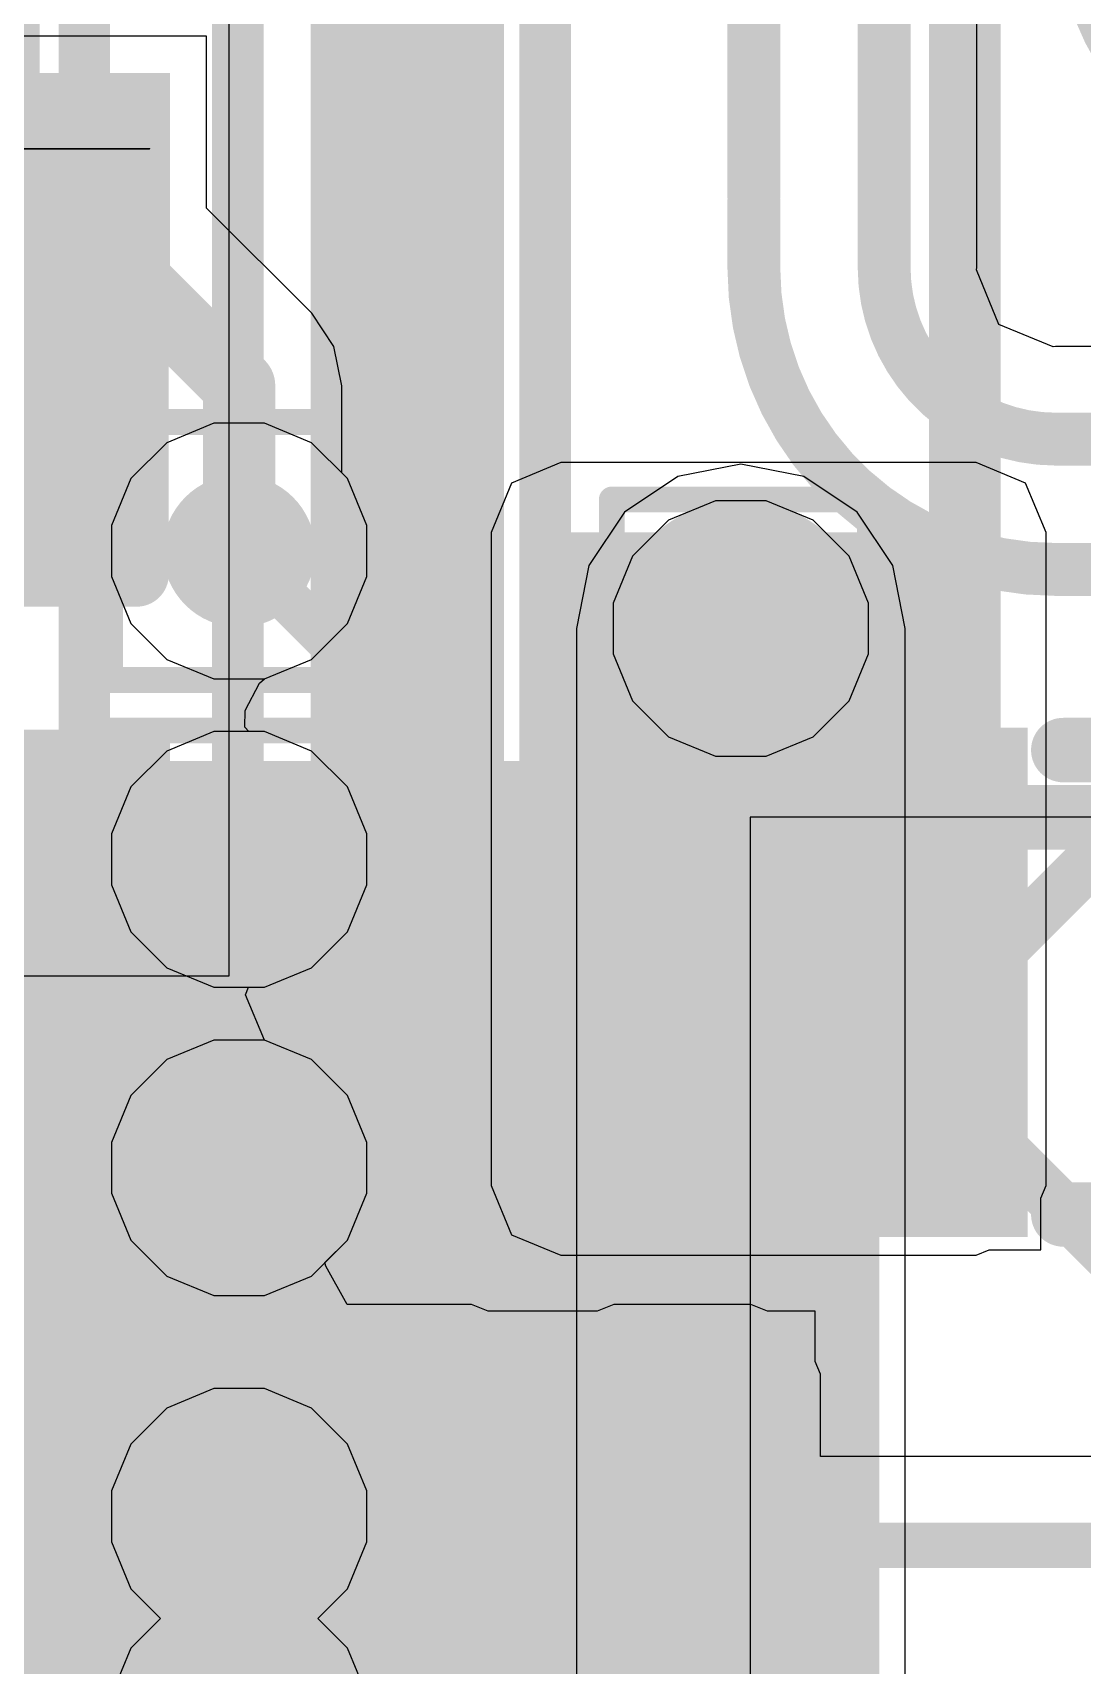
# Model space of a CAD drawing. Header units: inches. Extents: x -6 to 284, y -12 to 154.
# Drawn here: x 28.741 to 30.808, y -2.757 to 0.458 of the extents above; entities that cross this region are included whole.
import ezdxf

# ---------------------------------------------------------------- set-up
doc = ezdxf.new("R2010")
doc.units = ezdxf.units.IN
for name, color, linetype in [('Bottom Layer', 5, 'Continuous'), ('Bottom Overlay', 54, 'Continuous'), ('Bottom Paste', 16, 'Continuous'), ('Bottom Solder', 6, 'Continuous'), ('Drill Drawing', 1, 'Continuous'), ('GND-1', 16, 'Continuous'), ('GND-2', 90, 'Continuous'), ('GND-3', 216, 'Continuous'), ('GND-4', 54, 'Continuous'), ('PWR-1', 156, 'Continuous'), ('PWR-2', 130, 'Continuous'), ('Signal L1', 76, 'Continuous'), ('Signal L2', 6, 'Continuous'), ('Top Layer', 1, 'Continuous'), ('Top Overlay', 2, 'Continuous'), ('Top Paste', 8, 'Continuous'), ('Top Solder', 216, 'Continuous'), ('Via Holes', 16, 'Continuous')]:
    doc.layers.add(name, color=color, linetype=linetype)

# ---------------------------------------------------------------- blocks, each defined once
blk = doc.blocks.new('R___0201_9')
at = {"layer": 'Top Layer'}
for points in [[(-0.41, 0.185), (-0.14, 0.185), (-0.14, -0.185), (-0.41, -0.185)], [(0.14, 0.185), (0.41, 0.185), (0.41, -0.185), (0.14, -0.185)]]:
    blk.add_hatch(color=1, dxfattribs=at).paths.add_polyline_path(points)
at = {"layer": 'Top Paste'}
for points in [[(-0.41, 0.185), (-0.14, 0.185), (-0.14, -0.185), (-0.41, -0.185)], [(0.14, 0.185), (0.41, 0.185), (0.41, -0.185), (0.14, -0.185)]]:
    blk.add_hatch(color=8, dxfattribs=at).paths.add_polyline_path(points)
at = {"layer": 'Top Solder'}
for points in [[(-0.465, 0.24), (-0.085, 0.24), (-0.085, -0.24), (-0.465, -0.24)], [(0.085, 0.24), (0.465, 0.24), (0.465, -0.24), (0.085, -0.24)]]:
    blk.add_hatch(color=216, dxfattribs=at).paths.add_polyline_path(points)
blk = doc.blocks.new('R___0201_10')
at = {"layer": 'Top Layer'}
for points in [[(-0.41, 0.185), (-0.14, 0.185), (-0.14, -0.185), (-0.41, -0.185)], [(0.14, 0.185), (0.41, 0.185), (0.41, -0.185), (0.14, -0.185)]]:
    blk.add_hatch(color=1, dxfattribs=at).paths.add_polyline_path(points)
at = {"layer": 'Top Paste'}
for points in [[(-0.41, 0.185), (-0.14, 0.185), (-0.14, -0.185), (-0.41, -0.185)], [(0.14, 0.185), (0.41, 0.185), (0.41, -0.185), (0.14, -0.185)]]:
    blk.add_hatch(color=8, dxfattribs=at).paths.add_polyline_path(points)
at = {"layer": 'Top Solder'}
for points in [[(-0.465, 0.24), (-0.085, 0.24), (-0.085, -0.24), (-0.465, -0.24)], [(0.085, 0.24), (0.465, 0.24), (0.465, -0.24), (0.085, -0.24)]]:
    blk.add_hatch(color=216, dxfattribs=at).paths.add_polyline_path(points)
blk = doc.blocks.new('R___0201_24')
at = {"layer": 'Top Layer'}
for points in [[(-0.41, 0.185), (-0.14, 0.185), (-0.14, -0.185), (-0.41, -0.185)], [(0.14, 0.185), (0.41, 0.185), (0.41, -0.185), (0.14, -0.185)]]:
    blk.add_hatch(color=1, dxfattribs=at).paths.add_polyline_path(points)
at = {"layer": 'Top Paste'}
for points in [[(-0.41, 0.185), (-0.14, 0.185), (-0.14, -0.185), (-0.41, -0.185)], [(0.14, 0.185), (0.41, 0.185), (0.41, -0.185), (0.14, -0.185)]]:
    blk.add_hatch(color=8, dxfattribs=at).paths.add_polyline_path(points)
at = {"layer": 'Top Solder'}
for points in [[(-0.465, 0.24), (-0.085, 0.24), (-0.085, -0.24), (-0.465, -0.24)], [(0.085, 0.24), (0.465, 0.24), (0.465, -0.24), (0.085, -0.24)]]:
    blk.add_hatch(color=216, dxfattribs=at).paths.add_polyline_path(points)
blk = doc.blocks.new('R___0201_25')
at = {"layer": 'Top Layer'}
for points in [[(-0.41, 0.185), (-0.14, 0.185), (-0.14, -0.185), (-0.41, -0.185)], [(0.14, 0.185), (0.41, 0.185), (0.41, -0.185), (0.14, -0.185)]]:
    blk.add_hatch(color=1, dxfattribs=at).paths.add_polyline_path(points)
at = {"layer": 'Top Paste'}
for points in [[(-0.41, 0.185), (-0.14, 0.185), (-0.14, -0.185), (-0.41, -0.185)], [(0.14, 0.185), (0.41, 0.185), (0.41, -0.185), (0.14, -0.185)]]:
    blk.add_hatch(color=8, dxfattribs=at).paths.add_polyline_path(points)
at = {"layer": 'Top Solder'}
for points in [[(-0.465, 0.24), (-0.085, 0.24), (-0.085, -0.24), (-0.465, -0.24)], [(0.085, 0.24), (0.465, 0.24), (0.465, -0.24), (0.085, -0.24)]]:
    blk.add_hatch(color=216, dxfattribs=at).paths.add_polyline_path(points)
blk = doc.blocks.new('R___0201_26')
at = {"layer": 'Top Layer'}
for points in [[(-0.41, 0.185), (-0.14, 0.185), (-0.14, -0.185), (-0.41, -0.185)], [(0.14, 0.185), (0.41, 0.185), (0.41, -0.185), (0.14, -0.185)]]:
    blk.add_hatch(color=1, dxfattribs=at).paths.add_polyline_path(points)
at = {"layer": 'Top Paste'}
for points in [[(-0.41, 0.185), (-0.14, 0.185), (-0.14, -0.185), (-0.41, -0.185)], [(0.14, 0.185), (0.41, 0.185), (0.41, -0.185), (0.14, -0.185)]]:
    blk.add_hatch(color=8, dxfattribs=at).paths.add_polyline_path(points)
at = {"layer": 'Top Solder'}
for points in [[(-0.465, 0.24), (-0.085, 0.24), (-0.085, -0.24), (-0.465, -0.24)], [(0.085, 0.24), (0.465, 0.24), (0.465, -0.24), (0.085, -0.24)]]:
    blk.add_hatch(color=216, dxfattribs=at).paths.add_polyline_path(points)
blk = doc.blocks.new('R___0201_27')
at = {"layer": 'Top Layer'}
for points in [[(-0.41, 0.185), (-0.14, 0.185), (-0.14, -0.185), (-0.41, -0.185)], [(0.14, 0.185), (0.41, 0.185), (0.41, -0.185), (0.14, -0.185)]]:
    blk.add_hatch(color=1, dxfattribs=at).paths.add_polyline_path(points)
at = {"layer": 'Top Paste'}
for points in [[(-0.41, 0.185), (-0.14, 0.185), (-0.14, -0.185), (-0.41, -0.185)], [(0.14, 0.185), (0.41, 0.185), (0.41, -0.185), (0.14, -0.185)]]:
    blk.add_hatch(color=8, dxfattribs=at).paths.add_polyline_path(points)
at = {"layer": 'Top Solder'}
for points in [[(-0.465, 0.24), (-0.085, 0.24), (-0.085, -0.24), (-0.465, -0.24)], [(0.085, 0.24), (0.465, 0.24), (0.465, -0.24), (0.085, -0.24)]]:
    blk.add_hatch(color=216, dxfattribs=at).paths.add_polyline_path(points)
blk = doc.blocks.new('R___0201_28')
at = {"layer": 'Top Layer'}
for points in [[(-0.41, 0.185), (-0.14, 0.185), (-0.14, -0.185), (-0.41, -0.185)], [(0.14, 0.185), (0.41, 0.185), (0.41, -0.185), (0.14, -0.185)]]:
    blk.add_hatch(color=1, dxfattribs=at).paths.add_polyline_path(points)
at = {"layer": 'Top Paste'}
for points in [[(-0.41, 0.185), (-0.14, 0.185), (-0.14, -0.185), (-0.41, -0.185)], [(0.14, 0.185), (0.41, 0.185), (0.41, -0.185), (0.14, -0.185)]]:
    blk.add_hatch(color=8, dxfattribs=at).paths.add_polyline_path(points)
at = {"layer": 'Top Solder'}
for points in [[(-0.465, 0.24), (-0.085, 0.24), (-0.085, -0.24), (-0.465, -0.24)], [(0.085, 0.24), (0.465, 0.24), (0.465, -0.24), (0.085, -0.24)]]:
    blk.add_hatch(color=216, dxfattribs=at).paths.add_polyline_path(points)
blk = doc.blocks.new('IND_0603__1608_M_______54')
at = {"layer": 'Top Layer'}
for points in [[(-1, 0.4), (-0.4, 0.4), (-0.4, -0.4), (-1, -0.4)], [(0.4, 0.4), (1, 0.4), (1, -0.4), (0.4, -0.4)]]:
    blk.add_hatch(color=1, dxfattribs=at).paths.add_polyline_path(points)
at = {"layer": 'Top Paste'}
for points in [[(-1, 0.4), (-0.4, 0.4), (-0.4, -0.4), (-1, -0.4)], [(0.4, 0.4), (1, 0.4), (1, -0.4), (0.4, -0.4)]]:
    blk.add_hatch(color=8, dxfattribs=at).paths.add_polyline_path(points)
at = {"layer": 'Top Solder'}
for points in [[(-1.1016, 0.5016), (-0.2984, 0.5016), (-0.2984, -0.5016), (-1.1016, -0.5016)], [(0.2984, 0.5016), (1.1016, 0.5016), (1.1016, -0.5016), (0.2984, -0.5016)]]:
    blk.add_hatch(color=216, dxfattribs=at).paths.add_polyline_path(points)
at = {"layer": 'Top Overlay'}
for points in [[(0.2286, 0.4572, 0.127, 0.127, 0), (-0.2032, 0.4572, 0.127, 0.127, 0)], [(0.2286, -0.4572, 0.127, 0.127, 0), (-0.2032, -0.4572, 0.127, 0.127, 0)]]:
    blk.add_lwpolyline(points, format="xyseb", dxfattribs=at)
for points in [[(-0.235, 0.4572, 0.0635, 0.0635, 1), (-0.1715, 0.4572, 0.0635, 0.0635, 1)], [(0.1968, 0.4572, 0.0635, 0.0635, 1), (0.2603, 0.4572, 0.0635, 0.0635, 1)], [(-0.235, -0.4572, 0.0635, 0.0635, 1), (-0.1715, -0.4572, 0.0635, 0.0635, 1)], [(0.1968, -0.4572, 0.0635, 0.0635, 1), (0.2603, -0.4572, 0.0635, 0.0635, 1)]]:
    blk.add_lwpolyline(points, format="xyseb", close=True, dxfattribs=at)
blk = doc.blocks.new('R___0402_B_231')
at = {"layer": 'Bottom Layer'}
for points in [[(-0.2413, 0.3175), (-0.2413, -0.3175), (-0.6985, -0.3175), (-0.6985, 0.3175)], [(0.6985, 0.3175), (0.6985, -0.3175), (0.2413, -0.3175), (0.2413, 0.3175)]]:
    blk.add_hatch(color=5, dxfattribs=at).paths.add_polyline_path(points)
at = {"layer": 'Bottom Paste'}
for points in [[(-0.2413, 0.3175), (-0.2413, -0.3175), (-0.6985, -0.3175), (-0.6985, 0.3175)], [(0.6985, 0.3175), (0.6985, -0.3175), (0.2413, -0.3175), (0.2413, 0.3175)]]:
    blk.add_hatch(color=16, dxfattribs=at).paths.add_polyline_path(points)
at = {"layer": 'Bottom Solder'}
for points in [[(-0.1863, 0.3725), (-0.1863, -0.3725), (-0.7535, -0.3725), (-0.7535, 0.3725)], [(0.7535, 0.3725), (0.7535, -0.3725), (0.1863, -0.3725), (0.1863, 0.3725)]]:
    blk.add_hatch(color=6, dxfattribs=at).paths.add_polyline_path(points)
at = {"layer": 'Bottom Overlay'}
for points in [[(-0.7874, 0.4064, 0.127, 0.127, 0), (0.7874, 0.4064, 0.127, 0.127, 0)], [(-0.7874, -0.4064, 0.127, 0.127, 0), (-0.7874, 0.4064, 0.127, 0.127, 0)], [(0.7874, -0.4064, 0.127, 0.127, 0), (0.7874, 0.4064, 0.127, 0.127, 0)], [(-0.8128, 0.4318, 0.00323, 0.00323, 0), (0.8128, 0.4318, 0.00323, 0.00323, 0)], [(-0.7874, -0.4064, 0.127, 0.127, 0), (0.7874, -0.4064, 0.127, 0.127, 0)]]:
    blk.add_lwpolyline(points, format="xyseb", dxfattribs=at)
for points in [[(-0.8191, 0.4064, 0.0635, 0.0635, 1), (-0.7556, 0.4064, 0.0635, 0.0635, 1)], [(-0.8191, 0.4064, 0.0635, 0.0635, 1), (-0.7556, 0.4064, 0.0635, 0.0635, 1)], [(0.7557, 0.4064, 0.0635, 0.0635, 1), (0.8192, 0.4064, 0.0635, 0.0635, 1)], [(0.7557, 0.4064, 0.0635, 0.0635, 1), (0.8192, 0.4064, 0.0635, 0.0635, 1)], [(-0.8136, 0.4318, 0.00161, 0.00161, 1), (-0.812, 0.4318, 0.00161, 0.00161, 1)], [(0.812, 0.4318, 0.00161, 0.00161, 1), (0.8136, 0.4318, 0.00161, 0.00161, 1)], [(-0.8191, -0.4064, 0.0635, 0.0635, 1), (-0.7556, -0.4064, 0.0635, 0.0635, 1)], [(-0.8191, -0.4064, 0.0635, 0.0635, 1), (-0.7556, -0.4064, 0.0635, 0.0635, 1)], [(0.7557, -0.4064, 0.0635, 0.0635, 1), (0.8192, -0.4064, 0.0635, 0.0635, 1)], [(0.7557, -0.4064, 0.0635, 0.0635, 1), (0.8192, -0.4064, 0.0635, 0.0635, 1)]]:
    blk.add_lwpolyline(points, format="xyseb", close=True, dxfattribs=at)
blk = doc.blocks.new('SWPA3015S2R2MT_B_239')
at = {"layer": 'Bottom Layer'}
blk.add_hatch(color=5, dxfattribs=at).paths.add_polyline_path([(0.4, 1.66), (1.9, 1.66), (1.9, -1.66), (0.4, -1.66)])
at = {"layer": 'Bottom Paste'}
blk.add_hatch(color=16, dxfattribs=at).paths.add_polyline_path([(0.4, 1.66), (1.9, 1.66), (1.9, -1.66), (0.4, -1.66)])
at = {"layer": 'Bottom Solder'}
blk.add_hatch(color=6, dxfattribs=at).paths.add_polyline_path([(0.2984, 1.7616), (2.0016, 1.7616), (2.0016, -1.7616), (0.2984, -1.7616)])
at = {"layer": 'Bottom Overlay'}
for points in [[(1.6256, -1.4986, 0.127, 0.127, 0), (1.6256, -1.651, 0.127, 0.127, 0)], [(1.6256, -1.651, 0.127, 0.127, 0), (-1.6256, -1.651, 0.127, 0.127, 0)]]:
    blk.add_lwpolyline(points, format="xyseb", dxfattribs=at)
for points in [[(1.5939, -1.4986, 0.0635, 0.0635, 1), (1.6574, -1.4986, 0.0635, 0.0635, 1)], [(1.5939, -1.651, 0.0635, 0.0635, 1), (1.6574, -1.651, 0.0635, 0.0635, 1)], [(1.5939, -1.651, 0.0635, 0.0635, 1), (1.6574, -1.651, 0.0635, 0.0635, 1)]]:
    blk.add_lwpolyline(points, format="xyseb", close=True, dxfattribs=at)

msp = doc.modelspace()

# ---------------------------------------------------------------- hatches: boundary and pattern name
at = {"layer": 'Bottom Layer'}
h = msp.add_hatch(color=5, dxfattribs=at)
edge = h.paths.add_edge_path()
edge.add_arc((30.1357, -0.7151), 0.15, 0, 360)
msp.add_hatch(color=5, dxfattribs=at).paths.add_polyline_path([(27.2313, -4.4856), (30.1787, -4.4856), (30.1787, -2.6692), (27.2313, -2.6692)])
at = {"layer": 'Bottom Solder'}
h = msp.add_hatch(color=6, dxfattribs=at)
edge = h.paths.add_edge_path()
edge.add_arc((30.1357, -0.7151), 0.2516, 0, 360)
at = {"layer": 'GND-1'}
h = msp.add_hatch(color=16, dxfattribs=at)
edge = h.paths.add_edge_path()
edge.add_arc((29.1478, -0.5627), 0.15, 0, 360)
h = msp.add_hatch(color=16, dxfattribs=at)
edge = h.paths.add_edge_path()
edge.add_arc((30.1357, -0.7151), 0.15, 0, 360)
h = msp.add_hatch(color=16, dxfattribs=at)
edge = h.paths.add_edge_path()
edge.add_arc((29.1478, -1.1699), 0.15, 0, 360)
h = msp.add_hatch(color=16, dxfattribs=at)
edge = h.paths.add_edge_path()
edge.add_arc((29.1478, -1.7771), 0.15, 0, 360)
h = msp.add_hatch(color=16, dxfattribs=at)
edge = h.paths.add_edge_path()
edge.add_arc((29.1478, -2.4636), 0.15, 0, 360)
h = msp.add_hatch(color=16, dxfattribs=at)
edge = h.paths.add_edge_path()
edge.add_arc((29.1478, -2.8652), 0.15, 0, 360)
at = {"layer": 'GND-2'}
h = msp.add_hatch(color=90, dxfattribs=at)
edge = h.paths.add_edge_path()
edge.add_arc((30.1357, -0.7151), 0.15, 0, 360)
at = {"layer": 'GND-3'}
h = msp.add_hatch(color=216, dxfattribs=at)
edge = h.paths.add_edge_path()
edge.add_arc((30.1357, -0.7151), 0.15, 0, 360)
at = {"layer": 'GND-4'}
h = msp.add_hatch(color=54, dxfattribs=at)
edge = h.paths.add_edge_path()
edge.add_arc((30.1357, -0.7151), 0.15, 0, 360)
at = {"layer": 'PWR-1'}
h = msp.add_hatch(color=156, dxfattribs=at)
edge = h.paths.add_edge_path()
edge.add_arc((30.1357, -0.7151), 0.15, 0, 360)
at = {"layer": 'PWR-2'}
h = msp.add_hatch(color=130, dxfattribs=at)
edge = h.paths.add_edge_path()
edge.add_arc((30.1357, -0.7151), 0.15, 0, 360)
at = {"layer": 'Signal L1'}
h = msp.add_hatch(color=76, dxfattribs=at)
edge = h.paths.add_edge_path()
edge.add_arc((29.1478, -0.5627), 0.15, 0, 360)
h = msp.add_hatch(color=76, dxfattribs=at)
edge = h.paths.add_edge_path()
edge.add_arc((30.1357, -0.7151), 0.15, 0, 360)
h = msp.add_hatch(color=76, dxfattribs=at)
edge = h.paths.add_edge_path()
edge.add_arc((29.1478, -1.1699), 0.15, 0, 360)
h = msp.add_hatch(color=76, dxfattribs=at)
edge = h.paths.add_edge_path()
edge.add_arc((29.1478, -1.7771), 0.15, 0, 360)
h = msp.add_hatch(color=76, dxfattribs=at)
edge = h.paths.add_edge_path()
edge.add_arc((29.1478, -2.4636), 0.15, 0, 360)
h = msp.add_hatch(color=76, dxfattribs=at)
edge = h.paths.add_edge_path()
edge.add_arc((29.1478, -2.8652), 0.15, 0, 360)
at = {"layer": 'Signal L2'}
h = msp.add_hatch(color=6, dxfattribs=at)
edge = h.paths.add_edge_path()
edge.add_arc((30.1357, -0.7151), 0.15, 0, 360)
at = {"layer": 'Top Layer'}
h = msp.add_hatch(color=1, dxfattribs=at)
edge = h.paths.add_edge_path()
edge.add_arc((29.1478, -0.5627), 0.15, 0, 360)
for points in [[(29.7813, -1.8118), (30.5992, -1.8118), (30.5992, -0.526), (29.7813, -0.526)], [(29.6053, -2.1835), (29.3353, -2.1835), (29.3353, -2.565), (29.6053, -2.565)], [(30.1553, -2.1835), (29.8853, -2.1835), (29.8853, -2.565), (30.1553, -2.565)], [(28.6867, -2.5682), (28.9567, -2.5682), (28.9567, -2.1866), (28.6867, -2.1866)]]:
    msp.add_hatch(color=1, dxfattribs=at).paths.add_polyline_path(points)
h = msp.add_hatch(color=1, dxfattribs=at)
edge = h.paths.add_edge_path()
edge.add_arc((30.1357, -0.7151), 0.15, 0, 360)
h = msp.add_hatch(color=1, dxfattribs=at)
edge = h.paths.add_edge_path()
edge.add_arc((29.1478, -1.1699), 0.15, 0, 360)
h = msp.add_hatch(color=1, dxfattribs=at)
edge = h.paths.add_edge_path()
edge.add_arc((29.1478, -1.7771), 0.15, 0, 360)
h = msp.add_hatch(color=1, dxfattribs=at)
edge = h.paths.add_edge_path()
edge.add_arc((29.1478, -2.4636), 0.15, 0, 360)
h = msp.add_hatch(color=1, dxfattribs=at)
edge = h.paths.add_edge_path()
edge.add_arc((29.1478, -2.8652), 0.15, 0, 360)
at = {"layer": 'Top Solder'}
h = msp.add_hatch(color=216, dxfattribs=at)
edge = h.paths.add_edge_path()
edge.add_arc((30.1357, -0.7151), 0.2516, 0, 360)
at = {"layer": 'Via Holes'}
h = msp.add_hatch(color=7, dxfattribs=at)
edge = h.paths.add_edge_path()
edge.add_arc((29.1478, -0.5627), 0.075, 0, 360)
h = msp.add_hatch(color=7, dxfattribs=at)
edge = h.paths.add_edge_path()
edge.add_arc((30.1357, -0.7151), 0.075, 0, 360)
h = msp.add_hatch(color=7, dxfattribs=at)
edge = h.paths.add_edge_path()
edge.add_arc((29.1478, -1.1699), 0.075, 0, 360)
h = msp.add_hatch(color=7, dxfattribs=at)
edge = h.paths.add_edge_path()
edge.add_arc((29.1478, -1.7771), 0.075, 0, 360)
h = msp.add_hatch(color=7, dxfattribs=at)
edge = h.paths.add_edge_path()
edge.add_arc((29.1478, -2.4636), 0.075, 0, 360)

# ---------------------------------------------------------------- linework, layer by layer
at = {"layer": 'Bottom Layer'}
for p, q in [((30.6004, -0.0047), (30.6004, 3.9759)), ((29.1281, -1.3992), (29.1281, 1.0748)), ((30.5995, -0.0093), (30.6004, -0.0047)), ((30.6438, -0.1163), (30.5995, -0.0093)), ((30.7509, -0.1607), (30.6438, -0.1163)), ((30.7555, -0.1598), (30.7509, -0.1607)), ((32.5305, -0.1598), (30.7555, -0.1598)), ((30.1542, -1.0869), (30.1542, -4.6231)), ((30.9787, -1.0869), (30.1542, -1.0869)), ((24.3647, -1.3992), (29.1281, -1.3992))]:
    msp.add_line(p, q, dxfattribs=at)
for points in [[(30.1613, 0.1353, 0.1041, 0.1041, 0), (30.1613, 4.0291, 0.1041, 0.1041, 0)], [(30.4179, -0.0047, 0.1041, 0.1041, 0), (30.4179, 4.0291, 0.1041, 0.1041, 0)], [(29.4789, -2.6877, 0.381, 0.381, 0), (29.4789, 3.0612, 0.381, 0.381, 0)], [(28.6283, -0.2024, 0.254, 0.254, 0), (28.6283, 0.8347, 0.254, 0.254, 0)], [(31.3447, 0.2365, 0.254, 0.254, -0.414214), (30.8784, 0.7029, 0.254, 0.254, 0)], [(30.1613, -0.0047, 0.1041, 0.1041, 0), (30.1613, 0.1262, 0.1041, 0.1041, 0)], [(30.7555, -0.5989, 0.1041, 0.1041, -0.414214), (30.1613, -0.0047, 0.1041, 0.1041, 0)], [(30.7555, -0.3423, 0.1041, 0.1041, -0.414214), (30.4179, -0.0047, 0.1041, 0.1041, 0)], [(30.7555, -0.3423, 0.1041, 0.1041, 0), (32.6848, -0.3423, 0.1041, 0.1041, 0)], [(30.7555, -0.5989, 0.1041, 0.1041, 0), (32.6848, -0.5989, 0.1041, 0.1041, 0)], [(29.4287, -2.7379, 0.381, 0.381, 0), (29.4789, -2.6877, 0.381, 0.381, 0)]]:
    msp.add_lwpolyline(points, format="xyseb", dxfattribs=at)
for points in [[(30.1353, 0.1353, 0.0521, 0.0521, 1), (30.1873, 0.1353, 0.0521, 0.0521, 1)], [(30.1353, 0.1262, 0.0521, 0.0521, 1), (30.1873, 0.1262, 0.0521, 0.0521, 1)], [(30.1353, -0.0047, 0.0521, 0.0521, 1), (30.1873, -0.0047, 0.0521, 0.0521, 1)], [(30.1353, -0.0047, 0.0521, 0.0521, 1), (30.1873, -0.0047, 0.0521, 0.0521, 1)], [(30.3918, -0.0047, 0.0521, 0.0521, 1), (30.4439, -0.0047, 0.0521, 0.0521, 1)], [(30.3918, -0.0047, 0.0521, 0.0521, 1), (30.4439, -0.0047, 0.0521, 0.0521, 1)], [(28.5648, -0.2024, 0.127, 0.127, 1), (28.6918, -0.2024, 0.127, 0.127, 1)], [(30.7294, -0.3423, 0.0521, 0.0521, 1), (30.7815, -0.3423, 0.0521, 0.0521, 1)], [(30.7294, -0.3423, 0.0521, 0.0521, 1), (30.7815, -0.3423, 0.0521, 0.0521, 1)], [(30.7294, -0.5989, 0.0521, 0.0521, 1), (30.7815, -0.5989, 0.0521, 0.0521, 1)], [(30.7294, -0.5989, 0.0521, 0.0521, 1), (30.7815, -0.5989, 0.0521, 0.0521, 1)], [(29.3837, -2.6877, 0.1905, 0.1905, 1), (29.5742, -2.6877, 0.1905, 0.1905, 1)], [(29.3837, -2.6877, 0.1905, 0.1905, 1), (29.5742, -2.6877, 0.1905, 0.1905, 1)], [(29.3335, -2.7379, 0.1905, 0.1905, 1), (29.524, -2.7379, 0.1905, 0.1905, 1)]]:
    msp.add_lwpolyline(points, format="xyseb", close=True, dxfattribs=at)
at = {"layer": 'Drill Drawing'}
for points in [[(28.8938, -0.3087, 0.0508, 0.0508, 0), (29.4018, -0.3087, 0.0508, 0.0508, 0)], [(28.8938, -0.8167, 0.0508, 0.0508, 0), (28.8938, -0.3087, 0.0508, 0.0508, 0)], [(29.4018, -0.8167, 0.0508, 0.0508, 0), (29.4018, -0.3087, 0.0508, 0.0508, 0)], [(29.8817, -0.4611, 0.0508, 0.0508, 0), (30.3897, -0.4611, 0.0508, 0.0508, 0)], [(29.8817, -0.9691, 0.0508, 0.0508, 0), (29.8817, -0.4611, 0.0508, 0.0508, 0)], [(30.3897, -0.9691, 0.0508, 0.0508, 0), (30.3897, -0.4611, 0.0508, 0.0508, 0)], [(28.8938, -0.8167, 0.0508, 0.0508, 0), (29.4018, -0.8167, 0.0508, 0.0508, 0)], [(28.8938, -0.9159, 0.0508, 0.0508, 0), (29.4018, -0.9159, 0.0508, 0.0508, 0)], [(28.8938, -1.4239, 0.0508, 0.0508, 0), (28.8938, -0.9159, 0.0508, 0.0508, 0)], [(29.4018, -1.4239, 0.0508, 0.0508, 0), (29.4018, -0.9159, 0.0508, 0.0508, 0)], [(29.8817, -0.9691, 0.0508, 0.0508, 0), (30.3897, -0.9691, 0.0508, 0.0508, 0)], [(28.8938, -1.4239, 0.0508, 0.0508, 0), (29.4018, -1.4239, 0.0508, 0.0508, 0)], [(28.8938, -1.5231, 0.0508, 0.0508, 0), (29.4018, -1.5231, 0.0508, 0.0508, 0)], [(28.8938, -2.0311, 0.0508, 0.0508, 0), (28.8938, -1.5231, 0.0508, 0.0508, 0)], [(29.4018, -2.0311, 0.0508, 0.0508, 0), (29.4018, -1.5231, 0.0508, 0.0508, 0)], [(28.8938, -2.0311, 0.0508, 0.0508, 0), (29.4018, -2.0311, 0.0508, 0.0508, 0)], [(28.8938, -2.2096, 0.0508, 0.0508, 0), (29.4018, -2.2096, 0.0508, 0.0508, 0)], [(28.8938, -2.7176, 0.0508, 0.0508, 0), (28.8938, -2.2096, 0.0508, 0.0508, 0)], [(29.4018, -2.7176, 0.0508, 0.0508, 0), (29.4018, -2.2096, 0.0508, 0.0508, 0)], [(28.8938, -2.6112, 0.0508, 0.0508, 0), (29.4018, -2.6112, 0.0508, 0.0508, 0)], [(28.8938, -3.1192, 0.0508, 0.0508, 0), (28.8938, -2.6112, 0.0508, 0.0508, 0)], [(29.4018, -3.1192, 0.0508, 0.0508, 0), (29.4018, -2.6112, 0.0508, 0.0508, 0)], [(28.8938, -2.7176, 0.0508, 0.0508, 0), (29.4018, -2.7176, 0.0508, 0.0508, 0)]]:
    msp.add_lwpolyline(points, format="xyseb", dxfattribs=at)
for points in [[(28.8811, -0.3087, 0.0254, 0.0254, 1), (28.9065, -0.3087, 0.0254, 0.0254, 1)], [(28.8811, -0.3087, 0.0254, 0.0254, 1), (28.9065, -0.3087, 0.0254, 0.0254, 1)], [(29.3891, -0.3087, 0.0254, 0.0254, 1), (29.4145, -0.3087, 0.0254, 0.0254, 1)], [(29.3891, -0.3087, 0.0254, 0.0254, 1), (29.4145, -0.3087, 0.0254, 0.0254, 1)], [(29.869, -0.4611, 0.0254, 0.0254, 1), (29.8944, -0.4611, 0.0254, 0.0254, 1)], [(29.869, -0.4611, 0.0254, 0.0254, 1), (29.8944, -0.4611, 0.0254, 0.0254, 1)], [(30.377, -0.4611, 0.0254, 0.0254, 1), (30.4024, -0.4611, 0.0254, 0.0254, 1)], [(30.377, -0.4611, 0.0254, 0.0254, 1), (30.4024, -0.4611, 0.0254, 0.0254, 1)], [(28.8811, -0.8167, 0.0254, 0.0254, 1), (28.9065, -0.8167, 0.0254, 0.0254, 1)], [(28.8811, -0.8167, 0.0254, 0.0254, 1), (28.9065, -0.8167, 0.0254, 0.0254, 1)], [(29.3891, -0.8167, 0.0254, 0.0254, 1), (29.4145, -0.8167, 0.0254, 0.0254, 1)], [(29.3891, -0.8167, 0.0254, 0.0254, 1), (29.4145, -0.8167, 0.0254, 0.0254, 1)], [(28.8811, -0.9159, 0.0254, 0.0254, 1), (28.9065, -0.9159, 0.0254, 0.0254, 1)], [(28.8811, -0.9159, 0.0254, 0.0254, 1), (28.9065, -0.9159, 0.0254, 0.0254, 1)], [(29.3891, -0.9159, 0.0254, 0.0254, 1), (29.4145, -0.9159, 0.0254, 0.0254, 1)], [(29.3891, -0.9159, 0.0254, 0.0254, 1), (29.4145, -0.9159, 0.0254, 0.0254, 1)], [(29.869, -0.9691, 0.0254, 0.0254, 1), (29.8944, -0.9691, 0.0254, 0.0254, 1)], [(29.869, -0.9691, 0.0254, 0.0254, 1), (29.8944, -0.9691, 0.0254, 0.0254, 1)], [(30.377, -0.9691, 0.0254, 0.0254, 1), (30.4024, -0.9691, 0.0254, 0.0254, 1)], [(30.377, -0.9691, 0.0254, 0.0254, 1), (30.4024, -0.9691, 0.0254, 0.0254, 1)], [(28.8811, -1.4239, 0.0254, 0.0254, 1), (28.9065, -1.4239, 0.0254, 0.0254, 1)], [(28.8811, -1.4239, 0.0254, 0.0254, 1), (28.9065, -1.4239, 0.0254, 0.0254, 1)], [(29.3891, -1.4239, 0.0254, 0.0254, 1), (29.4145, -1.4239, 0.0254, 0.0254, 1)], [(29.3891, -1.4239, 0.0254, 0.0254, 1), (29.4145, -1.4239, 0.0254, 0.0254, 1)], [(28.8811, -1.5231, 0.0254, 0.0254, 1), (28.9065, -1.5231, 0.0254, 0.0254, 1)], [(28.8811, -1.5231, 0.0254, 0.0254, 1), (28.9065, -1.5231, 0.0254, 0.0254, 1)], [(29.3891, -1.5231, 0.0254, 0.0254, 1), (29.4145, -1.5231, 0.0254, 0.0254, 1)], [(29.3891, -1.5231, 0.0254, 0.0254, 1), (29.4145, -1.5231, 0.0254, 0.0254, 1)], [(28.8811, -2.0311, 0.0254, 0.0254, 1), (28.9065, -2.0311, 0.0254, 0.0254, 1)], [(28.8811, -2.0311, 0.0254, 0.0254, 1), (28.9065, -2.0311, 0.0254, 0.0254, 1)], [(29.3891, -2.0311, 0.0254, 0.0254, 1), (29.4145, -2.0311, 0.0254, 0.0254, 1)], [(29.3891, -2.0311, 0.0254, 0.0254, 1), (29.4145, -2.0311, 0.0254, 0.0254, 1)], [(28.8811, -2.2096, 0.0254, 0.0254, 1), (28.9065, -2.2096, 0.0254, 0.0254, 1)], [(28.8811, -2.2096, 0.0254, 0.0254, 1), (28.9065, -2.2096, 0.0254, 0.0254, 1)], [(29.3891, -2.2096, 0.0254, 0.0254, 1), (29.4145, -2.2096, 0.0254, 0.0254, 1)], [(29.3891, -2.2096, 0.0254, 0.0254, 1), (29.4145, -2.2096, 0.0254, 0.0254, 1)], [(28.8811, -2.6112, 0.0254, 0.0254, 1), (28.9065, -2.6112, 0.0254, 0.0254, 1)], [(28.8811, -2.6112, 0.0254, 0.0254, 1), (28.9065, -2.6112, 0.0254, 0.0254, 1)], [(29.3891, -2.6112, 0.0254, 0.0254, 1), (29.4145, -2.6112, 0.0254, 0.0254, 1)], [(29.3891, -2.6112, 0.0254, 0.0254, 1), (29.4145, -2.6112, 0.0254, 0.0254, 1)], [(28.8811, -2.7176, 0.0254, 0.0254, 1), (28.9065, -2.7176, 0.0254, 0.0254, 1)], [(28.8811, -2.7176, 0.0254, 0.0254, 1), (28.9065, -2.7176, 0.0254, 0.0254, 1)], [(29.3891, -2.7176, 0.0254, 0.0254, 1), (29.4145, -2.7176, 0.0254, 0.0254, 1)], [(29.3891, -2.7176, 0.0254, 0.0254, 1), (29.4145, -2.7176, 0.0254, 0.0254, 1)]]:
    msp.add_lwpolyline(points, format="xyseb", close=True, dxfattribs=at)
at = {"layer": 'GND-1'}
for p, q in [((29.0978, -0.3111), (29.0053, -0.3494)), ((29.1979, -0.3111), (29.0978, -0.3111)), ((29.2904, -0.3494), (29.1979, -0.3111)), ((29.0053, -0.3494), (28.9345, -0.4201)), ((29.3611, -0.4201), (29.2904, -0.3494)), ((28.9345, -0.4201), (28.8962, -0.5126)), ((29.3994, -0.5126), (29.3611, -0.4201)), ((30.0857, -0.4635), (29.9932, -0.5018)), ((30.1858, -0.4635), (30.0857, -0.4635)), ((30.2782, -0.5018), (30.1858, -0.4635)), ((28.8962, -0.5126), (28.8962, -0.6127)), ((29.3994, -0.6127), (29.3994, -0.5126)), ((29.9932, -0.5018), (29.9224, -0.5725)), ((30.349, -0.5725), (30.2782, -0.5018)), ((29.9224, -0.5725), (29.8841, -0.665)), ((30.3873, -0.665), (30.349, -0.5725)), ((28.8962, -0.6127), (28.9345, -0.7052)), ((29.3611, -0.7052), (29.3994, -0.6127)), ((29.8841, -0.665), (29.8841, -0.7651)), ((30.3873, -0.7651), (30.3873, -0.665)), ((28.9345, -0.7052), (29.0053, -0.776)), ((29.2904, -0.776), (29.3611, -0.7052)), ((29.8841, -0.7651), (29.9224, -0.8576)), ((30.349, -0.8576), (30.3873, -0.7651)), ((29.0053, -0.776), (29.0978, -0.8143)), ((29.1979, -0.8143), (29.2904, -0.776)), ((29.0978, -0.8143), (29.1979, -0.8143)), ((29.9224, -0.8576), (29.9932, -0.9284)), ((30.2782, -0.9284), (30.349, -0.8576)), ((29.0978, -0.9183), (29.0053, -0.9566)), ((29.1979, -0.9183), (29.0978, -0.9183)), ((29.2904, -0.9566), (29.1979, -0.9183)), ((29.9932, -0.9284), (30.0857, -0.9667)), ((30.1858, -0.9667), (30.2782, -0.9284)), ((29.0053, -0.9566), (28.9345, -1.0273)), ((29.3611, -1.0273), (29.2904, -0.9566)), ((30.0857, -0.9667), (30.1858, -0.9667)), ((28.9345, -1.0273), (28.8962, -1.1198)), ((29.3994, -1.1198), (29.3611, -1.0273)), ((28.8962, -1.1198), (28.8962, -1.2199)), ((29.3994, -1.2199), (29.3994, -1.1198)), ((28.8962, -1.2199), (28.9345, -1.3124)), ((29.3611, -1.3124), (29.3994, -1.2199)), ((28.9345, -1.3124), (29.0053, -1.3831)), ((29.2904, -1.3831), (29.3611, -1.3124)), ((29.0053, -1.3831), (29.0978, -1.4215)), ((29.1979, -1.4215), (29.2904, -1.3831)), ((29.0978, -1.4215), (29.1979, -1.4215)), ((29.0978, -1.5255), (29.0053, -1.5638)), ((29.1979, -1.5255), (29.0978, -1.5255)), ((29.2904, -1.5638), (29.1979, -1.5255)), ((29.0053, -1.5638), (28.9345, -1.6345)), ((29.3611, -1.6345), (29.2904, -1.5638)), ((28.9345, -1.6345), (28.8962, -1.727)), ((29.3994, -1.727), (29.3611, -1.6345)), ((28.8962, -1.727), (28.8962, -1.8271)), ((29.3994, -1.8271), (29.3994, -1.727)), ((28.8962, -1.8271), (28.9345, -1.9196)), ((29.3611, -1.9196), (29.3994, -1.8271)), ((28.9345, -1.9196), (29.0053, -1.9903)), ((29.2904, -1.9903), (29.3611, -1.9196)), ((29.0053, -1.9903), (29.0978, -2.0286)), ((29.1979, -2.0286), (29.2904, -1.9903)), ((29.0978, -2.0286), (29.1979, -2.0286)), ((29.0978, -2.212), (29.0053, -2.2503)), ((29.1979, -2.212), (29.0978, -2.212)), ((29.2904, -2.2503), (29.1979, -2.212)), ((29.0053, -2.2503), (28.9345, -2.3211)), ((29.3611, -2.3211), (29.2904, -2.2503)), ((28.9345, -2.3211), (28.8962, -2.4135)), ((29.3994, -2.4135), (29.3611, -2.3211)), ((28.8962, -2.4135), (28.8962, -2.5136)), ((29.3994, -2.5136), (29.3994, -2.4135)), ((28.8962, -2.5136), (28.9345, -2.6061)), ((29.3611, -2.6061), (29.3994, -2.5136)), ((28.9345, -2.6061), (28.9928, -2.6644)), ((29.3029, -2.6644), (29.3611, -2.6061)), ((28.9928, -2.6644), (28.9345, -2.7227)), ((29.3611, -2.7227), (29.3029, -2.6644)), ((28.9345, -2.7227), (28.8962, -2.8151)), ((29.3994, -2.8151), (29.3611, -2.7227))]:
    msp.add_line(p, q, dxfattribs=at)
at = {"layer": 'GND-2'}
for p, q in [((30.0857, -0.4635), (29.9932, -0.5018)), ((30.1858, -0.4635), (30.0857, -0.4635)), ((30.2782, -0.5018), (30.1858, -0.4635)), ((29.9932, -0.5018), (29.9224, -0.5725)), ((30.349, -0.5725), (30.2782, -0.5018)), ((29.9224, -0.5725), (29.8841, -0.665)), ((30.3873, -0.665), (30.349, -0.5725)), ((29.8841, -0.665), (29.8841, -0.7651)), ((30.3873, -0.7651), (30.3873, -0.665)), ((29.8841, -0.7651), (29.9224, -0.8576)), ((30.349, -0.8576), (30.3873, -0.7651)), ((29.9224, -0.8576), (29.9932, -0.9284)), ((30.2782, -0.9284), (30.349, -0.8576)), ((29.9932, -0.9284), (30.0857, -0.9667)), ((30.1858, -0.9667), (30.2782, -0.9284)), ((30.0857, -0.9667), (30.1858, -0.9667))]:
    msp.add_line(p, q, dxfattribs=at)
at = {"layer": 'GND-3'}
for p, q in [((30.0857, -0.4635), (29.9932, -0.5018)), ((30.1858, -0.4635), (30.0857, -0.4635)), ((30.2782, -0.5018), (30.1858, -0.4635)), ((29.9932, -0.5018), (29.9224, -0.5725)), ((30.349, -0.5725), (30.2782, -0.5018)), ((29.9224, -0.5725), (29.8841, -0.665)), ((30.3873, -0.665), (30.349, -0.5725)), ((29.8841, -0.665), (29.8841, -0.7651)), ((30.3873, -0.7651), (30.3873, -0.665)), ((29.8841, -0.7651), (29.9224, -0.8576)), ((30.349, -0.8576), (30.3873, -0.7651)), ((29.9224, -0.8576), (29.9932, -0.9284)), ((30.2782, -0.9284), (30.349, -0.8576)), ((29.9932, -0.9284), (30.0857, -0.9667)), ((30.1858, -0.9667), (30.2782, -0.9284)), ((30.0857, -0.9667), (30.1858, -0.9667))]:
    msp.add_line(p, q, dxfattribs=at)
at = {"layer": 'GND-4'}
for p, q in [((30.0857, -0.4635), (29.9932, -0.5018)), ((30.1858, -0.4635), (30.0857, -0.4635)), ((30.2782, -0.5018), (30.1858, -0.4635)), ((29.9932, -0.5018), (29.9224, -0.5725)), ((30.349, -0.5725), (30.2782, -0.5018)), ((29.9224, -0.5725), (29.8841, -0.665)), ((30.3873, -0.665), (30.349, -0.5725)), ((29.8841, -0.665), (29.8841, -0.7651)), ((30.3873, -0.7651), (30.3873, -0.665)), ((29.8841, -0.7651), (29.9224, -0.8576)), ((30.349, -0.8576), (30.3873, -0.7651)), ((29.9224, -0.8576), (29.9932, -0.9284)), ((30.2782, -0.9284), (30.349, -0.8576)), ((29.9932, -0.9284), (30.0857, -0.9667)), ((30.1858, -0.9667), (30.2782, -0.9284)), ((30.0857, -0.9667), (30.1858, -0.9667))]:
    msp.add_line(p, q, dxfattribs=at)
at = {"layer": 'PWR-1'}
for p, q in [((30.0857, -0.4635), (29.9932, -0.5018)), ((30.1858, -0.4635), (30.0857, -0.4635)), ((30.2782, -0.5018), (30.1858, -0.4635)), ((29.9932, -0.5018), (29.9224, -0.5725)), ((30.349, -0.5725), (30.2782, -0.5018)), ((29.9224, -0.5725), (29.8841, -0.665)), ((30.3873, -0.665), (30.349, -0.5725)), ((29.8841, -0.665), (29.8841, -0.7651)), ((30.3873, -0.7651), (30.3873, -0.665)), ((29.8841, -0.7651), (29.9224, -0.8576)), ((30.349, -0.8576), (30.3873, -0.7651)), ((29.9224, -0.8576), (29.9932, -0.9284)), ((30.2782, -0.9284), (30.349, -0.8576)), ((29.9932, -0.9284), (30.0857, -0.9667)), ((30.1858, -0.9667), (30.2782, -0.9284)), ((30.0857, -0.9667), (30.1858, -0.9667))]:
    msp.add_line(p, q, dxfattribs=at)
at = {"layer": 'PWR-2'}
for p, q in [((30.0118, -0.416), (29.9068, -0.4862)), ((30.1357, -0.3913), (30.0118, -0.416)), ((30.2596, -0.416), (30.1357, -0.3913)), ((30.3646, -0.4862), (30.2596, -0.416)), ((29.9068, -0.4862), (29.8366, -0.5912)), ((30.4348, -0.5912), (30.3646, -0.4862)), ((29.8366, -0.5912), (29.812, -0.7151)), ((30.4594, -0.7151), (30.4348, -0.5912)), ((29.812, -0.7151), (29.812, -3.797)), ((30.4594, -3.9311), (30.4594, -0.7151))]:
    msp.add_line(p, q, dxfattribs=at)
msp.add_lwpolyline([(30.1357, -3.9311, 0.381, 0.381, 0), (30.1357, -0.7151, 0.381, 0.381, 0)], format="xyseb", dxfattribs=at)
msp.add_lwpolyline([(30.0405, -0.7151, 0.1905, 0.1905, 1), (30.231, -0.7151, 0.1905, 0.1905, 1)], format="xyseb", close=True, dxfattribs=at)
at = {"layer": 'Signal L1'}
for points in [[(30.5968, -1.6866, 0.1016, 0.1016, 0), (30.5968, 6.2421, 0.1016, 0.1016, 0)], [(29.1478, -0.5627, 0.0889, 0.0889, 0), (30.1185, -1.5333, 0.0889, 0.0889, 0)], [(29.1478, -1.1699, 0.0889, 0.0889, 0), (29.9015, -1.9235, 0.0889, 0.0889, 0)], [(30.1185, -7.2918, 0.0889, 0.0889, 0), (30.1185, -1.5333, 0.0889, 0.0889, 0)], [(30.5968, -1.6866, 0.1016, 0.1016, 0), (32.1443, -3.2341, 0.1016, 0.1016, 0)], [(29.1478, -1.7771, 0.0889, 0.0889, 0), (29.6796, -2.3088, 0.0889, 0.0889, 0)], [(29.9015, -7.3893, 0.0889, 0.0889, 0), (29.9015, -1.9235, 0.0889, 0.0889, 0)], [(29.6796, -7.4768, 0.0889, 0.0889, 0), (29.6796, -2.3088, 0.0889, 0.0889, 0)], [(29.1478, -2.4636, 0.0889, 0.0889, -0.210456), (29.1301, -2.504, 0.0889, 0.0889, 0)], [(29.1837, -2.504, 0.0889, 0.0889, 0), (29.224, -2.4636, 0.0889, 0.0889, 0)], [(27.5782, -2.5183, 0.0889, 0.0889, 0), (29.0931, -2.5183, 0.0889, 0.0889, 0)], [(29.1301, -2.504, 0.0889, 0.0889, -0.187419), (29.0931, -2.5183, 0.0889, 0.0889, 0)], [(29.1478, -2.504, 0.0889, 0.0889, 0), (29.1837, -2.504, 0.0889, 0.0889, 0)]]:
    msp.add_lwpolyline(points, format="xyseb", dxfattribs=at)
for points in [[(29.1256, -0.5627, 0.0445, 0.0445, 1), (29.1701, -0.5627, 0.0445, 0.0445, 1)], [(29.1256, -1.1699, 0.0445, 0.0445, 1), (29.1701, -1.1699, 0.0445, 0.0445, 1)], [(30.0962, -1.5333, 0.0445, 0.0445, 1), (30.1407, -1.5333, 0.0445, 0.0445, 1)], [(30.0962, -1.5333, 0.0445, 0.0445, 1), (30.1407, -1.5333, 0.0445, 0.0445, 1)], [(30.5714, -1.6866, 0.0508, 0.0508, 1), (30.6222, -1.6866, 0.0508, 0.0508, 1)], [(30.5714, -1.6866, 0.0508, 0.0508, 1), (30.6222, -1.6866, 0.0508, 0.0508, 1)], [(29.1256, -1.7771, 0.0445, 0.0445, 1), (29.1701, -1.7771, 0.0445, 0.0445, 1)], [(29.8793, -1.9235, 0.0445, 0.0445, 1), (29.9237, -1.9235, 0.0445, 0.0445, 1)], [(29.8793, -1.9235, 0.0445, 0.0445, 1), (29.9237, -1.9235, 0.0445, 0.0445, 1)], [(29.6574, -2.3088, 0.0445, 0.0445, 1), (29.7018, -2.3088, 0.0445, 0.0445, 1)], [(29.6574, -2.3088, 0.0445, 0.0445, 1), (29.7018, -2.3088, 0.0445, 0.0445, 1)], [(29.1256, -2.4636, 0.0445, 0.0445, 1), (29.1701, -2.4636, 0.0445, 0.0445, 1)], [(29.2018, -2.4636, 0.0445, 0.0445, 1), (29.2463, -2.4636, 0.0445, 0.0445, 1)], [(29.0709, -2.5183, 0.0445, 0.0445, 1), (29.1153, -2.5183, 0.0445, 0.0445, 1)], [(29.0709, -2.5183, 0.0445, 0.0445, 1), (29.1153, -2.5183, 0.0445, 0.0445, 1)], [(29.1078, -2.504, 0.0445, 0.0445, 1), (29.1523, -2.504, 0.0445, 0.0445, 1)], [(29.1078, -2.504, 0.0445, 0.0445, 1), (29.1523, -2.504, 0.0445, 0.0445, 1)], [(29.1256, -2.504, 0.0445, 0.0445, 1), (29.1701, -2.504, 0.0445, 0.0445, 1)], [(29.1614, -2.504, 0.0445, 0.0445, 1), (29.2059, -2.504, 0.0445, 0.0445, 1)], [(29.1614, -2.504, 0.0445, 0.0445, 1), (29.2059, -2.504, 0.0445, 0.0445, 1)]]:
    msp.add_lwpolyline(points, format="xyseb", close=True, dxfattribs=at)
at = {"layer": 'Signal L2'}
for points in [[(29.7502, -8.059, 0.1016, 0.1016, 0), (29.7502, 2.2032, 0.1016, 0.1016, 0)], [(29.4478, -8.1843, 0.1016, 0.1016, 0), (29.4478, 2.078, 0.1016, 0.1016, 0)], [(29.1454, -8.3095, 0.1016, 0.1016, 0), (29.1454, 1.9527, 0.1016, 0.1016, 0)], [(28.843, -8.4348, 0.1016, 0.1016, 0), (28.843, 1.8274, 0.1016, 0.1016, 0)], [(30.5572, -0.9955, 0.1016, 0.1016, 0), (30.5572, 1.8401, 0.1016, 0.1016, 0)], [(30.0541, -1.4986, 0.1016, 0.1016, 0), (30.5572, -0.9955, 0.1016, 0.1016, 0)], [(30.3577, -1.6395, 0.1016, 0.1016, 0), (30.8596, -1.1377, 0.1016, 0.1016, 0)], [(30.0541, -7.9331, 0.1016, 0.1016, 0), (30.0541, -1.4986, 0.1016, 0.1016, 0)], [(30.3577, -7.8074, 0.1016, 0.1016, 0), (30.3577, -1.6395, 0.1016, 0.1016, 0)]]:
    msp.add_lwpolyline(points, format="xyseb", dxfattribs=at)
for points in [[(30.5318, -0.9955, 0.0508, 0.0508, 1), (30.5826, -0.9955, 0.0508, 0.0508, 1)], [(30.5318, -0.9955, 0.0508, 0.0508, 1), (30.5826, -0.9955, 0.0508, 0.0508, 1)], [(30.0287, -1.4986, 0.0508, 0.0508, 1), (30.0795, -1.4986, 0.0508, 0.0508, 1)], [(30.0287, -1.4986, 0.0508, 0.0508, 1), (30.0795, -1.4986, 0.0508, 0.0508, 1)], [(30.3323, -1.6395, 0.0508, 0.0508, 1), (30.3831, -1.6395, 0.0508, 0.0508, 1)], [(30.3323, -1.6395, 0.0508, 0.0508, 1), (30.3831, -1.6395, 0.0508, 0.0508, 1)]]:
    msp.add_lwpolyline(points, format="xyseb", close=True, dxfattribs=at)
at = {"layer": 'Top Layer'}
for p, q in [((29.0837, 0.4509), (28.6226, 0.4509)), ((29.0837, 0.1126), (29.0837, 0.4509)), ((29.2907, -0.0944), (29.0837, 0.1126)), ((29.3345, -0.1599), (29.2907, -0.0944)), ((29.3498, -0.2372), (29.3345, -0.1599)), ((29.3498, -0.4088), (29.3498, -0.2372)), ((29.3498, -0.2372), (29.3498, -0.2372)), ((29.3611, -0.4201), (29.3498, -0.4088)), ((29.7813, -0.3885), (29.6841, -0.4288)), ((30.5992, -0.3885), (29.7813, -0.3885)), ((30.6964, -0.4288), (30.5992, -0.3885)), ((29.3994, -0.5126), (29.3611, -0.4201)), ((29.6841, -0.4288), (29.6438, -0.526)), ((30.7367, -0.526), (30.6964, -0.4288)), ((29.3994, -0.6127), (29.3994, -0.5126)), ((29.6438, -0.526), (29.6438, -1.8118)), ((30.7367, -1.8118), (30.7367, -0.526)), ((29.3611, -0.7052), (29.3994, -0.6127)), ((29.2904, -0.776), (29.3611, -0.7052)), ((29.1979, -0.8143), (29.2904, -0.776)), ((29.16, -0.8768), (29.1881, -0.8226)), ((29.1881, -0.8226), (29.1979, -0.8143)), ((29.1593, -0.9094), (29.16, -0.8768)), ((29.1672, -0.9179), (29.1593, -0.9094)), ((29.1688, -0.9183), (29.1672, -0.9179)), ((29.1979, -0.9183), (29.1688, -0.9183)), ((29.2904, -0.9566), (29.1979, -0.9183)), ((29.3611, -1.0273), (29.2904, -0.9566)), ((29.3994, -1.1198), (29.3611, -1.0273)), ((29.3994, -1.2199), (29.3994, -1.1198)), ((29.3611, -1.3124), (29.3994, -1.2199)), ((29.2904, -1.3831), (29.3611, -1.3124)), ((29.1979, -1.4215), (29.2904, -1.3831)), ((29.1606, -1.4365), (29.1665, -1.4215)), ((29.1979, -1.5255), (29.1606, -1.4365)), ((29.1665, -1.4215), (29.1979, -1.4215)), ((29.2904, -1.5638), (29.1979, -1.5255)), ((29.3611, -1.6345), (29.2904, -1.5638)), ((29.3994, -1.727), (29.3611, -1.6345)), ((29.3994, -1.8271), (29.3994, -1.727)), ((29.3611, -1.9196), (29.3994, -1.8271)), ((29.6438, -1.8118), (29.6841, -1.909)), ((30.7262, -1.8371), (30.7367, -1.8118)), ((30.7262, -1.9388), (30.7262, -1.8371)), ((29.3168, -1.9639), (29.3611, -1.9196)), ((29.6841, -1.909), (29.7813, -1.9493)), ((29.7813, -1.9493), (30.5992, -1.9493)), ((30.5992, -1.9493), (30.6245, -1.9388)), ((30.6245, -1.9388), (30.7262, -1.9388)), ((29.3184, -1.9711), (29.3168, -1.9639)), ((29.3604, -2.046), (29.3184, -1.9711)), ((29.6053, -2.046), (29.3604, -2.046)), ((29.6382, -2.0596), (29.6053, -2.046)), ((29.8853, -2.046), (29.8525, -2.0596)), ((30.1553, -2.046), (29.8853, -2.046)), ((30.1882, -2.0596), (30.1553, -2.046)), ((29.7323, -2.0596), (29.6382, -2.0596)), ((29.8525, -2.0596), (29.7323, -2.0596)), ((30.2823, -2.0596), (30.1882, -2.0596)), ((30.2823, -2.1582), (30.2823, -2.0596)), ((30.2928, -2.1835), (30.2823, -2.1582)), ((30.2928, -2.3457), (30.2928, -2.1835)), ((33.4627, -2.3457), (30.2928, -2.3457))]:
    msp.add_line(p, q, dxfattribs=at)
for points in [[(28.8217, 0.0889, 0.1422, 0.1422, 0), (28.8217, 0.1389, 0.1422, 0.1422, 0)], [(28.8217, 0.0889, 0.1422, 0.1422, 0), (29.1478, -0.2372, 0.1422, 0.1422, 0)], [(29.1478, -0.5627, 0.1422, 0.1422, 0), (29.1478, -0.2372, 0.1422, 0.1422, 0)], [(28.8598, -1.1699, 0.2032, 0.2032, 0), (29.1478, -1.1699, 0.2032, 0.2032, 0)], [(28.8598, -1.7771, 0.2032, 0.2032, 0), (29.1478, -1.7771, 0.2032, 0.2032, 0)], [(28.8217, -2.5205, 0.0889, 0.0889, 0), (28.8217, -2.3716, 0.0889, 0.0889, 0)], [(29.4703, -2.5205, 0.0889, 0.0889, 0), (29.4703, -2.3716, 0.0889, 0.0889, 0)], [(30.0203, -2.5205, 0.0889, 0.0889, 0), (30.0203, -2.3716, 0.0889, 0.0889, 0)], [(29.1478, -2.5183, 0.0889, 0.0889, 0), (29.1478, -2.4636, 0.0889, 0.0889, 0)], [(28.8227, -2.5205, 0.0889, 0.0889, 0), (29.1469, -2.5183, 0.0889, 0.0889, 0)], [(29.1469, -2.5183, 0.0889, 0.0889, -0.001644), (29.1478, -2.5183, 0.0889, 0.0889, 0)], [(29.1478, -2.5183, 0.0889, 0.0889, -0.001652), (29.1488, -2.5183, 0.0889, 0.0889, 0)], [(29.1488, -2.5183, 0.0889, 0.0889, 0), (29.4694, -2.5205, 0.0889, 0.0889, 0)], [(28.8217, -2.5205, 0.0889, 0.0889, 0), (28.8227, -2.5205, 0.0889, 0.0889, 0)], [(28.8217, -2.5205, 0.0889, 0.0889, 0), (28.8217, -2.5205, 0.0889, 0.0889, 0)], [(28.8217, -2.5205, 0.0889, 0.0889, 0), (28.8217, -2.5205, 0.0889, 0.0889, 0)], [(29.4694, -2.5205, 0.0889, 0.0889, 0), (29.4703, -2.5205, 0.0889, 0.0889, 0)], [(29.4703, -2.5205, 0.0889, 0.0889, 0), (29.4703, -2.5205, 0.0889, 0.0889, 0)], [(30.0203, -2.5205, 0.0889, 0.0889, 0), (33.4627, -2.5205, 0.0889, 0.0889, 0)]]:
    msp.add_lwpolyline(points, format="xyseb", dxfattribs=at)
for points in [[(28.7862, 0.1389, 0.0711, 0.0711, 1), (28.8573, 0.1389, 0.0711, 0.0711, 1)], [(28.7862, 0.0889, 0.0711, 0.0711, 1), (28.8573, 0.0889, 0.0711, 0.0711, 1)], [(28.7862, 0.0889, 0.0711, 0.0711, 1), (28.8573, 0.0889, 0.0711, 0.0711, 1)], [(29.1123, -0.2372, 0.0711, 0.0711, 1), (29.1834, -0.2372, 0.0711, 0.0711, 1)], [(29.1123, -0.2372, 0.0711, 0.0711, 1), (29.1834, -0.2372, 0.0711, 0.0711, 1)], [(29.1123, -0.5627, 0.0711, 0.0711, 1), (29.1834, -0.5627, 0.0711, 0.0711, 1)], [(28.809, -1.1699, 0.1016, 0.1016, 1), (28.9106, -1.1699, 0.1016, 0.1016, 1)], [(29.097, -1.1699, 0.1016, 0.1016, 1), (29.1986, -1.1699, 0.1016, 0.1016, 1)], [(28.809, -1.7771, 0.1016, 0.1016, 1), (28.9106, -1.7771, 0.1016, 0.1016, 1)], [(29.097, -1.7771, 0.1016, 0.1016, 1), (29.1986, -1.7771, 0.1016, 0.1016, 1)], [(28.7995, -2.3716, 0.0445, 0.0445, 1), (28.844, -2.3716, 0.0445, 0.0445, 1)], [(29.4481, -2.3716, 0.0445, 0.0445, 1), (29.4926, -2.3716, 0.0445, 0.0445, 1)], [(29.9981, -2.3716, 0.0445, 0.0445, 1), (30.0426, -2.3716, 0.0445, 0.0445, 1)], [(29.1256, -2.4636, 0.0445, 0.0445, 1), (29.1701, -2.4636, 0.0445, 0.0445, 1)], [(29.1247, -2.5183, 0.0445, 0.0445, 1), (29.1691, -2.5183, 0.0445, 0.0445, 1)], [(29.1247, -2.5183, 0.0445, 0.0445, 1), (29.1691, -2.5183, 0.0445, 0.0445, 1)], [(29.1256, -2.5183, 0.0445, 0.0445, 1), (29.1701, -2.5183, 0.0445, 0.0445, 1)], [(29.1256, -2.5183, 0.0445, 0.0445, 1), (29.1701, -2.5183, 0.0445, 0.0445, 1)], [(29.1256, -2.5183, 0.0445, 0.0445, 1), (29.1701, -2.5183, 0.0445, 0.0445, 1)], [(29.1266, -2.5183, 0.0445, 0.0445, 1), (29.171, -2.5183, 0.0445, 0.0445, 1)], [(29.1266, -2.5183, 0.0445, 0.0445, 1), (29.171, -2.5183, 0.0445, 0.0445, 1)], [(28.7995, -2.5205, 0.0445, 0.0445, 1), (28.844, -2.5205, 0.0445, 0.0445, 1)], [(28.7995, -2.5205, 0.0445, 0.0445, 1), (28.844, -2.5205, 0.0445, 0.0445, 1)], [(28.7995, -2.5205, 0.0445, 0.0445, 1), (28.844, -2.5205, 0.0445, 0.0445, 1)], [(28.7995, -2.5205, 0.0445, 0.0445, 1), (28.844, -2.5205, 0.0445, 0.0445, 1)], [(28.7995, -2.5205, 0.0445, 0.0445, 1), (28.844, -2.5205, 0.0445, 0.0445, 1)], [(28.7995, -2.5205, 0.0445, 0.0445, 1), (28.844, -2.5205, 0.0445, 0.0445, 1)], [(28.8005, -2.5205, 0.0445, 0.0445, 1), (28.8449, -2.5205, 0.0445, 0.0445, 1)], [(28.8005, -2.5205, 0.0445, 0.0445, 1), (28.8449, -2.5205, 0.0445, 0.0445, 1)], [(29.4471, -2.5205, 0.0445, 0.0445, 1), (29.4916, -2.5205, 0.0445, 0.0445, 1)], [(29.4471, -2.5205, 0.0445, 0.0445, 1), (29.4916, -2.5205, 0.0445, 0.0445, 1)], [(29.4481, -2.5205, 0.0445, 0.0445, 1), (29.4926, -2.5205, 0.0445, 0.0445, 1)], [(29.4481, -2.5205, 0.0445, 0.0445, 1), (29.4926, -2.5205, 0.0445, 0.0445, 1)], [(29.4481, -2.5205, 0.0445, 0.0445, 1), (29.4926, -2.5205, 0.0445, 0.0445, 1)], [(29.4481, -2.5205, 0.0445, 0.0445, 1), (29.4926, -2.5205, 0.0445, 0.0445, 1)], [(29.9981, -2.5205, 0.0445, 0.0445, 1), (30.0426, -2.5205, 0.0445, 0.0445, 1)], [(29.9981, -2.5205, 0.0445, 0.0445, 1), (30.0426, -2.5205, 0.0445, 0.0445, 1)]]:
    msp.add_lwpolyline(points, format="xyseb", close=True, dxfattribs=at)

# ---------------------------------------------------------------- block references
at = {"rotation": 180}
for name, p in [('R___0201_26', (28.5467, 0.1389)), ('IND_0603__1608_M_______54', (30.9992, -1.4118)), ('R___0201_25', (28.5467, -1.1541)), ('SWPA3015S2R2MT_B_239', (30.5787, -2.7379)), ('R___0201_24', (28.5467, -1.7613)), ('R___0201_27', (28.5467, -2.3716)), ('R___0201_28', (28.5467, -2.9614))]:
    msp.add_blockref(name, p, dxfattribs=at)
for name, p in [('R___0402_B_231', (28.1584, -0.2024)), ('R___0201_10', (29.7453, -2.3716)), ('R___0201_9', (29.7453, -2.9614))]:
    msp.add_blockref(name, p)

doc.saveas('drawing.dxf')
